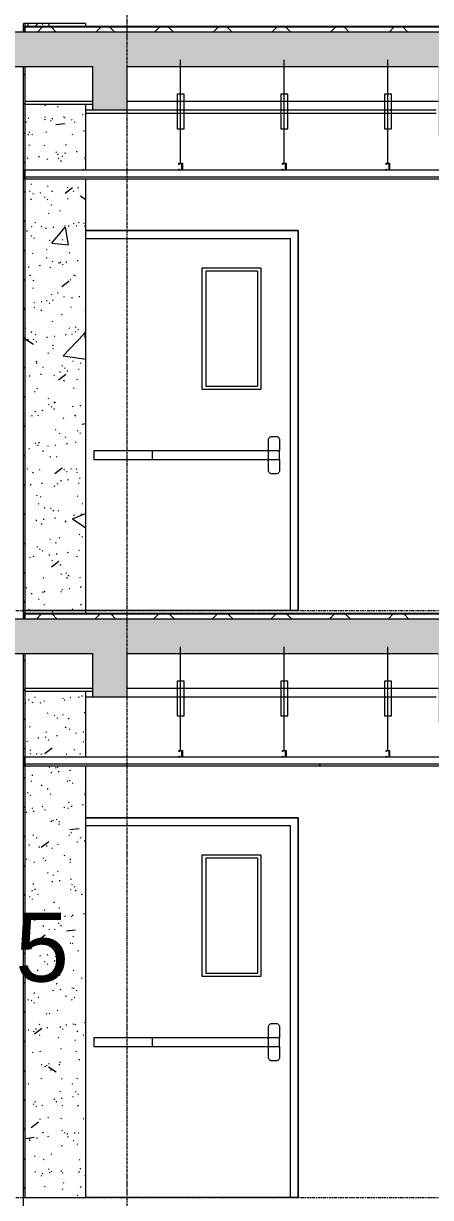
# Model space of a CAD drawing. Header units: millimetres. Extents: x 26124 to 258712, y -8723 to 35400.
# Drawn here: x 42053 to 44409, y 19200 to 26000 of the extents above; entities that cross this region are included whole.
import ezdxf

# ---------------------------------------------------------------- set-up
doc = ezdxf.new("R2010")
doc.units = ezdxf.units.MM
doc.linetypes.add('Centre', pattern=[31.75, 6.35, -4.7625, 15.875, -4.7625])
doc.linetypes.add('Grid Line', pattern=[22.225, 12.7, -3.175, 3.175, -3.175])
for name, color, linetype, lineweight in [('0-1', 7, 'Continuous', 5), ('A-AREA-IDEN', 2, 'Continuous', 9), ('A-CLNG', 13, 'Continuous', 9), ('A-CLNG-3', 13, 'Continuous', 18), ('A-CLNG-PATT-3', 13, 'Continuous', 9), ('A-DETL-GENF', 92, 'Continuous', 9), ('A-DETL-GENF-1', 7, 'Continuous', 9), ('A-DETL-MEDM', 33, 'Continuous', 18), ('A-DOOR', 31, 'Continuous', 9), ('A-DOOR-FRAM', 31, 'Continuous', 9), ('A-FLOR-3', 192, 'Continuous', 25), ('A-FLOR-LEVL-2', 51, 'Centre', 9), ('A-FLOR-PATT-3', 8, 'Continuous', 9), ('A-WALL', 113, 'Continuous', 9), ('A-WALL-1', 113, 'Continuous', 18), ('A-WALL-PATT-4', 111, 'Continuous', 9), ('I-WALL', 2, 'Continuous', 9), ('I-WALL-3', 2, 'Continuous', 18), ('S-BEAM-3', 7, 'Continuous', 9), ('S-GRID-1', 1, 'Grid Line', 9)]:
    doc.layers.add(name, color=color, linetype=linetype, lineweight=lineweight)
doc.styles.add('Arial_1', font='arial.ttf', dxfattribs={"height": 400})
pattern_1 = [(45, (80880.3, 14125), (-84.8528, 84.8528), [])]
pattern_2 = [(37.5, (80880.3, 14125), (-5.1206, 156.61216), [5.364, -118.181, 5.364, -132.812, -132.08]), (37.5, (80880.3, 14125), (-5.1206, 156.61216), [-261.722, 5.364, -126.716]), (7.5, (80880.3, 14125), (143.847, 229.3842), [5.364, -61.285, 5.364, -105.989, -42.672]), (7.5, (80880.3, 14125), (143.847, 229.3842), [-178.003, 5.364, -37.308]), (327.5, (80780.33, 14125), (253.11758, 0.46008), [5.364, -35.276, 5.364, -140.94, -191.008]), (327.5, (80780.33, 14125), (253.11758, 0.46008), [-186.944, 5.364, -185.644]), (317.5, (80780.33, 14125), (244.3381, 71.3376), [5.364, -14.956, 5.364, -90.546, -109.728]), (317.5, (80780.33, 14125), (244.3381, 71.3376), [-116.23, 5.364, -104.364])]
pattern_3 = [(50, (80880.3, 14125), (1165.978, -102.01), [121.92, -1341.12]), (355, (80880.3, 14125), (-225.554, 1222.763), [97.536, -1072.896]), (100.451, (80977.5, 14116.5), (940.433, 1120.746), [103.616, -1139.776]), (46.184, (80880.3, 14450.1), (1734.906, -269.074), [182.88, -2011.68]), (96.636, (81024.9, 14427.7), (1519.38, 1583.536), [155.424, -1709.665]), (351.184, (80880.3, 14450.1), (1519.39, 1583.52), [146.304, -1609.344]), (21, (81042.9, 14368.8), (970.332, -654.498), [121.92, -1341.12]), (326, (81042.9, 14368.8), (395.533, 1178.804), [97.536, -1072.896]), (71.451, (81123.7, 14314.3), (1365.87, 524.296), [103.616, -1139.776]), (37.5, (80880.3, 14125), (19.767, 541.1527), [53.645, -1006.246, 53.645, -1035.507, -1076.96]), (37.5, (80880.3, 14125), (19.767, 541.1527), [-2149.043, 53.645, -1023.315]), (7.5, (80880.3, 14125), (427.646, 641.156), [53.645, -567.334, 53.645, -981.862, -410.464]), (7.5, (80880.3, 14125), (427.646, 641.156), [-1656.486, 53.645, -356.819]), (327.5, (80517.8, 14125), (867.782, -36.665), [53.645, -352.755, 53.645, -1214.323, -1682.496]), (327.5, (80517.8, 14125), (867.782, -36.665), [-1674.368, 53.645, -1628.85]), (317.5, (80355.2, 14125), (948.028, 162.731), [53.645, -474.675, 53.645, -788.416, -1194.816]), (317.5, (80355.2, 14125), (948.028, 162.731), [-1370.38, 53.645, -1141.17])]
pattern_4 = [(0, (80880.3, 14125), (1300.48, 325.12), [53.645, -921.715, 53.645, -6123.635]), (0, (80880.3, 14125), (1300.48, 325.12), [-1029.005, -921.715, 53.645, -1897.075, -3251.2]), (0, (80880.3, 14125), (1300.48, 325.12), [-3901.44, 53.645, -921.715, 53.645, -2222.195]), (0, (80880.3, 14125), (1300.48, 325.12), [-4930.445, -596.595, 53.645, -1571.955]), (120, (81367.98, 14287.56), (-931.8022, 963.6887), [53.645, -921.715, -6177.28]), (120, (81367.98, 14287.56), (-931.8022, 963.6887), [-975.36, 53.645, -921.715, -5201.92]), (120, (81367.98, 14287.56), (-931.8022, 963.6887), [-1950.72, 53.645, -1897.075, -3251.2]), (120, (81367.98, 14287.56), (-931.8022, 963.6887), [-3901.44, 53.645, -921.715, -2275.84]), (120, (81367.98, 14287.56), (-931.8022, 963.6887), [-4876.8, 53.645, -596.595, -1625.6]), (120, (81367.98, 14287.56), (-931.8022, 963.6887), [-5527.04, 53.645, -1571.955]), (240, (81530.54, 14937.8), (-368.6778, -1288.8087), [53.645, -921.715, -6177.28]), (240, (81530.54, 14937.8), (-368.6778, -1288.8087), [-975.36, 53.645, -921.715, -5201.92]), (240, (81530.54, 14937.8), (-368.6778, -1288.8087), [-1950.72, 53.645, -1897.075, -3251.2]), (240, (81530.54, 14937.8), (-368.6778, -1288.8087), [-3901.44, 53.645, -921.715, -2275.84]), (240, (81530.54, 14937.8), (-368.6778, -1288.8087), [-4876.8, 53.645, -596.595, -1625.6]), (240, (81530.54, 14937.8), (-368.6778, -1288.8087), [-5527.04, 53.645, -1571.955])]
pattern_5 = [(45, (80880.3, 14125), (-169.7056, 169.7056), []), (135, (80880.3, 14125), (-169.7056, -169.7056), [])]

# ---------------------------------------------------------------- blocks, each defined once
blk = doc.blocks.new('NCV_TKTC_KET CAU_rvt-1-TKCS_MẶT CẮT 3')
at = {"layer": 'S-BEAM-3'}
for p, q in [((42062.6, 25550), (42452.6, 25550)), ((42302.7, 25530), (42062.6, 25530)), ((42452.6, 25530), (42302.7, 25530)), ((42652.6, 25550), (44452.6, 25550)), ((42412.6, 25500), (42452.6, 25500)), ((42412.6, 25480), (44442.6, 25480)), ((42652.6, 25500), (44442.6, 25500)), ((42062.6, 22150), (42452.6, 22150)), ((42302.7, 22130), (42062.6, 22130)), ((42452.6, 22130), (42302.7, 22130)), ((42652.6, 22150), (44452.6, 22150)), ((42412.6, 22100), (42452.6, 22100)), ((42652.6, 22100), (44442.6, 22100))]:
    blk.add_line(p, q, dxfattribs=at)
blk = doc.blocks.new('FD_01 - FD_01-1200x2200mm-V73-TKCS_MẶT CẮT 3')
at = {"layer": 'A-DOOR'}
for p, q in [((43087.6, 21185), (43427.6, 21185)), ((43087.6, 20480), (43087.6, 21185)), ((43107.6, 21165), (43107.6, 20500)), ((43407.6, 21165), (43107.6, 21165)), ((43407.6, 21165), (43407.6, 20500)), ((43427.6, 21185), (43427.6, 20480)), ((43427.6, 20480), (43087.6, 20480)), ((43107.6, 20500), (43407.6, 20500)), ((43490.7, 20208), (43516.1, 20208)), ((43471.6, 20125.4), (43471.6, 20188.9)), ((43535.1, 20188.9), (43535.1, 20125.4)), ((42797.3, 20125.4), (42460.1, 20125.4)), ((42460.1, 20125.4), (42460.1, 20074.6)), ((42460.1, 20074.6), (42797.3, 20074.6)), ((42797.3, 20125.4), (42797.3, 20074.6)), ((43471.6, 20125.4), (42797.3, 20125.4)), ((42797.3, 20074.6), (43471.6, 20074.6)), ((43471.6, 20074.6), (43471.6, 20125.4)), ((43535.1, 20125.4), (43471.6, 20125.4)), ((43471.6, 20074.6), (43535.1, 20074.6)), ((43471.6, 20011.1), (43471.6, 20074.6)), ((43535.1, 20074.6), (43535.1, 20125.4)), ((43535.1, 20074.6), (43535.1, 20011.1)), ((43516.1, 19992.1), (43490.7, 19992.1))]:
    blk.add_line(p, q, dxfattribs=at)
at = {"layer": 'A-DOOR', "flags": 128}
for points in [[(43471.6, 20188.9), (43472.1, 20193.1), (43473.5, 20197.2), (43475.8, 20200.8), (43478.8, 20203.8), (43482.4, 20206.1), (43486.4, 20207.5), (43490.7, 20208)], [(43516.1, 20208), (43520.3, 20207.5), (43524.4, 20206.1), (43528, 20203.8), (43531, 20200.8), (43533.2, 20197.2), (43534.7, 20193.1), (43535.1, 20188.9)], [(43490.7, 19992.1), (43486.4, 19992.5), (43482.4, 19993.9), (43478.8, 19996.2), (43475.8, 19999.2), (43473.5, 20002.8), (43472.1, 20006.9), (43471.6, 20011.1)], [(43535.1, 20011.1), (43534.7, 20006.9), (43533.2, 20002.8), (43531, 19999.2), (43528, 19996.2), (43524.4, 19993.9), (43520.3, 19992.5), (43516.1, 19992.1)]]:
    blk.add_lwpolyline(points, dxfattribs=at)
at = {"layer": 'A-DOOR-FRAM'}
for p, q in [((43642.6, 21400), (42412.6, 21400)), ((42412.6, 21355), (43597.6, 21355)), ((43597.6, 19200), (43597.6, 21355)), ((43642.6, 19200), (43642.6, 21400)), ((43642.6, 19200), (43597.6, 19200))]:
    blk.add_line(p, q, dxfattribs=at)
blk = doc.blocks.new('FD_01 - FD_01-1200x2200mm-V75-TKCS_MẶT CẮT 3')
at = {"layer": 'A-DOOR'}
for p, q in [((43087.6, 24585), (43427.6, 24585)), ((43087.6, 23880), (43087.6, 24585)), ((43107.6, 24565), (43107.6, 23900)), ((43407.6, 24565), (43107.6, 24565)), ((43407.6, 24565), (43407.6, 23900)), ((43427.6, 24585), (43427.6, 23880)), ((43427.6, 23880), (43087.6, 23880)), ((43107.6, 23900), (43407.6, 23900)), ((43490.7, 23608), (43516.1, 23608)), ((43471.6, 23525.4), (43471.6, 23588.9)), ((43535.1, 23588.9), (43535.1, 23525.4)), ((42797.3, 23525.4), (42460.1, 23525.4)), ((42460.1, 23525.4), (42460.1, 23474.6)), ((42460.1, 23474.6), (42797.3, 23474.6)), ((42797.3, 23525.4), (42797.3, 23474.6)), ((43471.6, 23525.4), (42797.3, 23525.4)), ((42797.3, 23474.6), (43471.6, 23474.6)), ((43471.6, 23474.6), (43471.6, 23525.4)), ((43535.1, 23525.4), (43471.6, 23525.4)), ((43471.6, 23474.6), (43535.1, 23474.6)), ((43471.6, 23411.1), (43471.6, 23474.6)), ((43535.1, 23474.6), (43535.1, 23525.4)), ((43535.1, 23474.6), (43535.1, 23411.1)), ((43516.1, 23392.1), (43490.7, 23392.1))]:
    blk.add_line(p, q, dxfattribs=at)
at = {"layer": 'A-DOOR', "flags": 128}
for points in [[(43471.6, 23588.9), (43472.1, 23593.1), (43473.5, 23597.2), (43475.8, 23600.8), (43478.8, 23603.8), (43482.4, 23606.1), (43486.4, 23607.5), (43490.7, 23608)], [(43516.1, 23608), (43520.3, 23607.5), (43524.4, 23606.1), (43528, 23603.8), (43531, 23600.8), (43533.2, 23597.2), (43534.7, 23593.1), (43535.1, 23588.9)], [(43490.7, 23392.1), (43486.4, 23392.5), (43482.4, 23393.9), (43478.8, 23396.2), (43475.8, 23399.2), (43473.5, 23402.8), (43472.1, 23406.9), (43471.6, 23411.1)], [(43535.1, 23411.1), (43534.7, 23406.9), (43533.2, 23402.8), (43531, 23399.2), (43528, 23396.2), (43524.4, 23393.9), (43520.3, 23392.5), (43516.1, 23392.1)]]:
    blk.add_lwpolyline(points, dxfattribs=at)
at = {"layer": 'A-DOOR-FRAM'}
for p, q in [((43642.6, 24800), (42412.6, 24800)), ((42412.6, 24755), (43597.6, 24755)), ((43597.6, 22600), (43597.6, 24755)), ((43642.6, 22600), (43642.6, 24800)), ((43642.6, 22600), (43597.6, 22600))]:
    blk.add_line(p, q, dxfattribs=at)
blk = doc.blocks.new('Repeating Detail - THANH TREO TRẦN 600-354052-TKCS_MẶT CẮT 3')
at = {"layer": 'A-DETL-GENF'}
for points in [[(116732.564287, 28550), (116752.564287, 28550), (116752.564287, 28556), (116750.064287, 28552.5), (116735.064287, 28552.5), (116735.064287, 28587.5), (116750.064287, 28587.5), (116752.564287, 28584), (116752.564287, 28590), (116732.564287, 28590)], [(117332.564287, 28550), (117352.564287, 28550), (117352.564287, 28556), (117350.064287, 28552.5), (117335.064287, 28552.5), (117335.064287, 28587.5), (117350.064287, 28587.5), (117352.564287, 28584), (117352.564287, 28590), (117332.564287, 28590)], [(117932.564287, 28550), (117952.564287, 28550), (117952.564287, 28556), (117950.064287, 28552.5), (117935.064287, 28552.5), (117935.064287, 28587.5), (117950.064287, 28587.5), (117952.564287, 28584), (117952.564287, 28590), (117932.564287, 28590)]]:
    blk.add_hatch(color=256, dxfattribs=at).paths.add_polyline_path(points)
for p, q in [((116742.564287, 28590), (116742.564287, 29190)), ((117342.564287, 28590), (117342.564287, 29190)), ((117942.564287, 28590), (117942.564287, 29190)), ((116722.564287, 28990), (116762.564287, 28990)), ((116722.564287, 28790), (116722.564287, 28990)), ((116762.564287, 28990), (116762.564287, 28790)), ((117322.564287, 28990), (117362.564287, 28990)), ((117322.564287, 28790), (117322.564287, 28990)), ((117362.564287, 28990), (117362.564287, 28790)), ((117922.564287, 28990), (117962.564287, 28990)), ((117922.564287, 28790), (117922.564287, 28990)), ((117962.564287, 28990), (117962.564287, 28790)), ((116762.564287, 28790), (116722.564287, 28790)), ((117362.564287, 28790), (117322.564287, 28790)), ((117962.564287, 28790), (117922.564287, 28790)), ((116752.564287, 28590), (116732.564287, 28590)), ((116732.564287, 28590), (116732.564287, 28550)), ((116752.564287, 28590), (116732.564287, 28590)), ((116732.564287, 28590), (116732.564287, 28550)), ((116735.064287, 28587.5), (116750.064287, 28587.5)), ((116735.064287, 28552.5), (116735.064287, 28587.5)), ((116735.064287, 28552.5), (116735.064287, 28587.5)), ((116735.064287, 28587.5), (116750.064287, 28587.5)), ((116750.064287, 28587.5), (116750.064287, 28584)), ((116750.064287, 28587.5), (116750.064287, 28584)), ((116750.064287, 28584), (116752.564287, 28584)), ((116750.064287, 28584), (116752.564287, 28584)), ((116752.564287, 28584), (116752.564287, 28590)), ((116752.564287, 28584), (116752.564287, 28590)), ((117352.564287, 28590), (117332.564287, 28590)), ((117332.564287, 28590), (117332.564287, 28550)), ((117352.564287, 28590), (117332.564287, 28590)), ((117332.564287, 28590), (117332.564287, 28550)), ((117335.064287, 28587.5), (117350.064287, 28587.5)), ((117335.064287, 28552.5), (117335.064287, 28587.5)), ((117335.064287, 28552.5), (117335.064287, 28587.5)), ((117335.064287, 28587.5), (117350.064287, 28587.5)), ((117350.064287, 28587.5), (117350.064287, 28584)), ((117350.064287, 28587.5), (117350.064287, 28584)), ((117350.064287, 28584), (117352.564287, 28584)), ((117350.064287, 28584), (117352.564287, 28584)), ((117352.564287, 28584), (117352.564287, 28590)), ((117352.564287, 28584), (117352.564287, 28590)), ((117952.564287, 28590), (117932.564287, 28590)), ((117932.564287, 28590), (117932.564287, 28550)), ((117952.564287, 28590), (117932.564287, 28590)), ((117932.564287, 28590), (117932.564287, 28550)), ((117935.064287, 28587.5), (117950.064287, 28587.5)), ((117935.064287, 28552.5), (117935.064287, 28587.5)), ((117935.064287, 28552.5), (117935.064287, 28587.5)), ((117935.064287, 28587.5), (117950.064287, 28587.5)), ((117950.064287, 28587.5), (117950.064287, 28584)), ((117950.064287, 28587.5), (117950.064287, 28584)), ((117950.064287, 28584), (117952.564287, 28584)), ((117950.064287, 28584), (117952.564287, 28584)), ((117952.564287, 28584), (117952.564287, 28590)), ((117952.564287, 28584), (117952.564287, 28590)), ((116732.564287, 28550), (116752.564287, 28550)), ((116732.564287, 28550), (116752.564287, 28550)), ((116750.064287, 28552.5), (116735.064287, 28552.5)), ((116750.064287, 28552.5), (116735.064287, 28552.5)), ((116752.564287, 28556), (116750.064287, 28556)), ((116750.064287, 28556), (116750.064287, 28552.5)), ((116752.564287, 28556), (116750.064287, 28556)), ((116750.064287, 28556), (116750.064287, 28552.5)), ((116752.564287, 28550), (116752.564287, 28556)), ((116752.564287, 28550), (116752.564287, 28556)), ((117332.564287, 28550), (117352.564287, 28550)), ((117332.564287, 28550), (117352.564287, 28550)), ((117350.064287, 28552.5), (117335.064287, 28552.5)), ((117350.064287, 28552.5), (117335.064287, 28552.5)), ((117352.564287, 28556), (117350.064287, 28556)), ((117350.064287, 28556), (117350.064287, 28552.5)), ((117352.564287, 28556), (117350.064287, 28556)), ((117350.064287, 28556), (117350.064287, 28552.5)), ((117352.564287, 28550), (117352.564287, 28556)), ((117352.564287, 28550), (117352.564287, 28556)), ((117932.564287, 28550), (117952.564287, 28550)), ((117932.564287, 28550), (117952.564287, 28550)), ((117950.064287, 28552.5), (117935.064287, 28552.5)), ((117950.064287, 28552.5), (117935.064287, 28552.5)), ((117952.564287, 28556), (117950.064287, 28556)), ((117950.064287, 28556), (117950.064287, 28552.5)), ((117952.564287, 28556), (117950.064287, 28556)), ((117950.064287, 28556), (117950.064287, 28552.5)), ((117952.564287, 28550), (117952.564287, 28556)), ((117952.564287, 28550), (117952.564287, 28556))]:
    blk.add_line(p, q, dxfattribs=at)

msp = doc.modelspace()

# ---------------------------------------------------------------- hatches: boundary and pattern name
at = {"layer": 'A-CLNG-PATT-3'}
h = msp.add_hatch(dxfattribs=at)
h.set_pattern_fill('FP_4', color=256, style=0, pattern_type=2)
h.set_pattern_definition(pattern_4)
h.paths.add_polyline_path([(47966.1, 25100), (48652.5, 25100), (48652.5, 25110), (42052.6, 25110), (42052.6, 25100), (47153.9, 25100)])
h = msp.add_hatch(dxfattribs=at)
h.set_pattern_fill('FP_4', color=256, style=0, pattern_type=2)
h.set_pattern_definition(pattern_4)
h.paths.add_polyline_path([(47966.1, 21700), (48652.5, 21700), (48652.5, 21710), (42052.6, 21710), (42052.6, 21700), (47153.9, 21700)])
at = {"layer": 'A-DETL-GENF-1'}
h = msp.add_hatch(color=256, dxfattribs=at)
h.paths.add_polyline_path([(116152.5, 1550), (116452.5, 1550), (116452.5, 1950), (118252.6, 1950), (118252.6, 1700), (118452.6, 1700), (118452.6, 1950), (122652.5, 1950), (122652.5, 1550), (122953, 1550), (122953, 1950), (126952.5, 1950), (126952.5, 1550), (127252.5, 1550), (127252.5, 2150), (112052.6, 2150), (112052.6, 1550), (112352.5, 1550), (112352.5, 1950), (116152.5, 1950), (116152.5, 1809.6)])
h.paths.add_polyline_path([(33652.6, 1550), (33952.6, 1550), (33952.6, 2000), (37952.1, 2000), (37952.1, 1550), (38252.6, 1550), (38252.6, 1950), (42452.6, 1950), (42452.6, 1700), (42652.6, 1700), (42652.6, 1950), (44452.6, 1950), (44452.6, 1550), (44752.6, 1550), (44752.6, 1950), (48552.6, 1950), (48552.6, 1550), (48852.6, 1550), (48852.6, 2150), (33652.6, 2150), (33652.6, 1809.6)])
h.paths.add_polyline_path([(126952.5, 4950), (127252.5, 4950), (127252.5, 5550), (112052.6, 5550), (112052.6, 4950), (112352.5, 4950), (112352.5, 5350), (116152.5, 5350), (116152.5, 4950), (116452.5, 4950), (116452.5, 5350), (118252.6, 5350), (118252.6, 5100), (118452.6, 5100), (118452.6, 5350), (122652.5, 5350), (122652.5, 4950), (122953, 4950), (122953, 5350), (126952.5, 5350)])
h.paths.add_polyline_path([(44752.6, 4950), (44752.6, 5350), (48552.6, 5350), (48552.6, 4950), (48852.6, 4950), (48852.6, 5550), (33652.6, 5550), (33652.6, 4950), (33952.6, 4950), (33952.6, 5380), (37952.1, 5380), (37952.1, 4950), (38252.6, 4950), (38252.6, 5350), (42452.6, 5350), (42452.6, 5100), (42652.6, 5100), (42652.6, 5350), (44452.6, 5350), (44452.6, 4950), (44717.3, 4950)])
h.paths.add_polyline_path([(126952.5, 8350), (127252.5, 8350), (127252.5, 8950), (112052.6, 8950), (112052.6, 8350), (112352.5, 8350), (112352.5, 8750), (116152.5, 8750), (116152.5, 8350), (116452.5, 8350), (116452.5, 8750), (118252.6, 8750), (118252.6, 8500), (118452.6, 8500), (118452.6, 8750), (122652.5, 8750), (122652.5, 8350), (122953, 8350), (122953, 8750), (126952.5, 8750)])
h.paths.add_polyline_path([(33952.6, 8350), (33952.6, 8780), (37952.1, 8780), (37952.1, 8350), (38252.6, 8350), (38252.6, 8750), (42452.6, 8750), (42452.6, 8500), (42652.6, 8500), (42652.6, 8750), (44452.6, 8750), (44452.6, 8350), (44752.6, 8350), (44752.6, 8750), (48552.6, 8750), (48552.6, 8350), (48852.6, 8350), (48852.6, 8950), (33652.6, 8950), (33652.6, 8350)])
h.paths.add_polyline_path([(33952.6, 11750), (33952.6, 12200), (37952.1, 12200), (37952.1, 11750), (38252.6, 11750), (38252.6, 12150), (42452.6, 12150), (42452.6, 11900), (42652.6, 11900), (42652.6, 12150), (44452.6, 12150), (44452.6, 11750), (44752.6, 11750), (44752.6, 12150), (48552.6, 12150), (48552.6, 11750), (48852.6, 11750), (48852.6, 12350), (33652.6, 12350), (33652.6, 11750)])
h.paths.add_polyline_path([(116189.3, 11750), (116452.5, 11750), (116452.5, 12150), (118252.6, 12150), (118252.6, 11900), (118452.6, 11900), (118452.6, 12150), (122652.5, 12150), (122652.5, 11750), (122953, 11750), (122953, 12150), (126952.5, 12150), (126952.5, 11750), (127252.5, 11750), (127252.5, 12350), (112052.6, 12350), (112052.6, 11750), (112352.5, 11750), (112352.5, 12150), (116152.5, 12150), (116152.5, 11750)])
h.paths.add_polyline_path([(126952.5, 15150), (127252.5, 15150), (127252.5, 15750), (112052.6, 15750), (112052.6, 15150), (112352.5, 15150), (112352.5, 15550), (116152.5, 15550), (116152.5, 15150), (116452.5, 15150), (116452.5, 15550), (118252.6, 15550), (118252.6, 15300), (118452.6, 15300), (118452.6, 15550), (122652.5, 15550), (122652.5, 15150), (122953, 15150), (122953, 15550), (126952.5, 15550)])
h.paths.add_polyline_path([(33952.6, 15150), (33952.6, 15600), (37952.1, 15600), (37952.1, 15150), (38252.6, 15150), (38252.6, 15550), (42452.6, 15550), (42452.6, 15300), (42652.6, 15300), (42652.6, 15550), (44452.6, 15550), (44452.6, 15150), (44752.6, 15150), (44752.6, 15550), (48552.6, 15550), (48552.6, 15150), (48852.6, 15150), (48852.6, 15750), (33652.6, 15750), (33652.6, 15150)])
h.paths.add_polyline_path([(126952.5, 18550), (127252.5, 18550), (127252.5, 19150), (112052.6, 19150), (112052.6, 18550), (112352.5, 18550), (112352.5, 18950), (116152.5, 18950), (116152.5, 18550), (116452.5, 18550), (116452.5, 18950), (118252.6, 18950), (118252.6, 18700), (118452.6, 18700), (118452.6, 18950), (122652.5, 18950), (122652.5, 18550), (122953, 18550), (122953, 18950), (126952.5, 18950), (126952.5, 18552.9)])
h.paths.add_polyline_path([(33952.6, 18550), (33952.6, 19000), (37952.1, 19000), (37952.1, 18550), (38252.6, 18550), (38252.6, 18950), (42452.6, 18950), (42452.6, 18700), (42652.6, 18700), (42652.6, 18950), (44452.6, 18950), (44452.6, 18550), (44752.6, 18550), (44752.6, 18950), (48552.6, 18950), (48552.6, 18550), (48852.6, 18550), (48852.6, 19150), (33652.6, 19150), (33652.6, 18550)])
h.paths.add_polyline_path([(126952.5, 21950), (127252.5, 21950), (127252.5, 22550), (112052.6, 22550), (112052.6, 21950), (112352.5, 21950), (112352.5, 22350), (116152.5, 22350), (116152.5, 21950), (116452.5, 21950), (116452.5, 22350), (118252.6, 22350), (118252.6, 22100), (118452.6, 22100), (118452.6, 22350), (122652.5, 22350), (122652.5, 21950), (122953, 21950), (122953, 22350), (126952.5, 22350), (126952.5, 22140.7)])
h.paths.add_polyline_path([(33652.6, 21950), (33952.6, 21950), (33952.6, 22400), (37952.1, 22400), (37952.1, 21950), (38252.6, 21950), (38252.6, 22350), (42452.6, 22350), (42452.6, 22100), (42652.6, 22100), (42652.6, 22350), (44452.6, 22350), (44452.6, 21950), (44752.6, 21950), (44752.6, 22350), (48552.6, 22350), (48552.6, 21950), (48852.6, 21950), (48852.6, 22550), (33652.6, 22550), (33652.6, 22140.7)])
h.paths.add_polyline_path([(127252.5, 25350), (127252.5, 25950), (112052.6, 25950), (112052.6, 25350), (112352.5, 25350), (112352.5, 25750), (116152.5, 25750), (116152.5, 25350), (116452.5, 25350), (116452.5, 25750), (118252.6, 25750), (118252.6, 25500), (118452.6, 25500), (118452.6, 25750), (122652.5, 25750), (122652.5, 25350), (122953, 25350), (122953, 25750), (126952.5, 25750), (126952.5, 25350)])
h.paths.add_polyline_path([(33952.6, 25350), (33952.6, 25800), (37952.1, 25800), (37952.1, 25350), (38252.6, 25350), (38252.6, 25750), (42452.6, 25750), (42452.6, 25500), (42652.6, 25500), (42652.6, 25750), (44452.6, 25750), (44452.6, 25350), (44752.6, 25350), (44752.6, 25750), (48552.6, 25750), (48552.6, 25350), (48852.6, 25350), (48852.6, 25950), (33652.6, 25950), (33652.6, 25350)])
h.paths.add_polyline_path([(126952.6, 28750), (127252.6, 28750), (127252.6, 29650), (127052.6, 29650), (127052.6, 29350), (116452.6, 29350), (116452.6, 29550), (112052.6, 29550), (112052.6, 28950), (112352.7, 28950), (112352.7, 29350), (116152.6, 29350), (116152.6, 28950), (116452.6, 28950), (116452.6, 29150), (118252.6, 29150), (118252.6, 28900), (118452.6, 28900), (118452.6, 29150), (122652.6, 29150), (122652.6, 28750), (122952.6, 28750), (122952.6, 29150), (126952.6, 29150)])
h.paths.add_polyline_path([(33952.6, 28750), (33952.6, 29150), (37952.1, 29150), (37952.1, 28750), (38252.6, 28750), (38252.6, 29150), (42452.6, 29150), (42452.6, 28900), (42652.6, 28900), (42652.6, 29150), (44452.6, 29150), (44452.6, 28950), (44752.6, 28950), (44752.6, 29350), (48552.6, 29350), (48552.6, 28950), (48852.6, 28950), (48852.6, 29550), (44452.6, 29550), (44452.6, 29350), (33852.6, 29350), (33852.6, 29650), (33652.6, 29650), (33652.6, 28750)])
h.paths.add_polyline_path([(127252.6, 32700), (127252.6, 33200), (126454.5, 33200), (126454.5, 33000), (127054.5, 33000), (127054.5, 32700)])
h.paths.add_polyline_path([(33652.6, 32700), (33850.6, 32700), (33850.6, 33000), (34450.6, 33000), (34450.6, 33200), (33652.6, 33200)])
h.paths.add_polyline_path([(112252.5, 32800), (112252.5, 33000), (114152.7, 33000), (114152.7, 32800), (114352.5, 32800), (114352.5, 33000), (116252.6, 33000), (116252.6, 32800), (116452.6, 32800), (116452.6, 33200), (112052.4, 33200), (112052.4, 32800)])
h.paths.add_polyline_path([(46752.4, 32800), (46752.4, 33000), (48652.6, 33000), (48652.6, 32800), (48852.7, 32800), (48852.7, 33200), (44452.6, 33200), (44452.6, 32800), (44652.6, 32800), (44652.6, 33000), (46552.6, 33000), (46552.6, 32800)])
at = {"layer": 'A-FLOR-PATT-3'}
h = msp.add_hatch(dxfattribs=at)
h.set_pattern_fill('FP_8', color=256, style=0, pattern_type=2)
h.set_pattern_definition(pattern_5)
h.paths.add_polyline_path([(118625.9, 25950), (118852.5, 25950), (118852.5, 25980), (112252.6, 25980), (112252.6, 25950), (118452.6, 25950)])
h.paths.add_polyline_path([(42052.6, 25950), (48652.6, 25950), (48652.6, 25980), (42052.6, 25980)])
h = msp.add_hatch(dxfattribs=at)
h.set_pattern_fill('FP_8', color=256, style=0, pattern_type=2)
h.set_pattern_definition(pattern_5)
h.paths.add_polyline_path([(118625.9, 22550), (118852.5, 22550), (118852.5, 22580), (112252.6, 22580), (112252.6, 22550), (118452.6, 22550)])
h.paths.add_polyline_path([(42052.6, 22550), (48652.6, 22550), (48652.6, 22580), (42052.6, 22580)])
at = {"layer": 'A-WALL-PATT-4'}
h = msp.add_hatch(dxfattribs=at)
h.set_pattern_fill('FP_5', color=256, style=0, pattern_type=2)
h.set_pattern_definition(pattern_1)
h.paths.add_polyline_path([(42062.6, 22600), (42062.6, 25750), (42052.6, 25750), (42052.6, 22600)])
h.paths.add_polyline_path([(42060.1, 25950), (42062.6, 25950), (42062.6, 26000), (42052.6, 26000), (42052.6, 25950)])
h = msp.add_hatch(dxfattribs=at)
h.set_pattern_fill('FP_6', color=256, style=0, pattern_type=2)
h.set_pattern_definition(pattern_3)
h.paths.add_polyline_path([(42280.8, 22600), (42402.6, 22600), (42402.6, 25100), (42062.6, 25100), (42062.6, 22600)])
h.paths.add_polyline_path([(42402.6, 25150), (42402.6, 25530), (42062.6, 25530), (42062.6, 25150), (42302.7, 25150)])
h.paths.add_polyline_path([(42062.6, 25980), (42402.6, 25980), (42402.6, 26000), (42062.6, 26000)])
h = msp.add_hatch(dxfattribs=at)
h.set_pattern_fill('FP_7', color=256, style=0, pattern_type=2)
h.set_pattern_definition(pattern_2)
h.paths.add_polyline_path([(42280.8, 22600), (42402.6, 22600), (42402.6, 25100), (42062.6, 25100), (42062.6, 22600)])
h.paths.add_polyline_path([(42402.6, 25150), (42402.6, 25530), (42062.6, 25530), (42062.6, 25150), (42302.7, 25150)])
h.paths.add_polyline_path([(42062.6, 25980), (42402.6, 25980), (42402.6, 26000), (42062.6, 26000)])
h = msp.add_hatch(dxfattribs=at)
h.set_pattern_fill('FP_6', color=256, style=0, pattern_type=2)
h.set_pattern_definition(pattern_3)
h.paths.add_polyline_path([(42402.6, 22600), (42412.6, 22600), (42412.6, 25100), (42402.6, 25100), (42402.6, 23336.7)])
h.paths.add_polyline_path([(42402.6, 25150), (42412.6, 25150), (42412.6, 25530), (42402.6, 25530)])
h.paths.add_polyline_path([(42402.6, 25980), (42412.6, 25980), (42412.6, 26000), (42402.6, 26000)])
h = msp.add_hatch(dxfattribs=at)
h.set_pattern_fill('FP_7', color=256, style=0, pattern_type=2)
h.set_pattern_definition(pattern_2)
h.paths.add_polyline_path([(42402.6, 22600), (42412.6, 22600), (42412.6, 25100), (42402.6, 25100), (42402.6, 23336.7)])
h.paths.add_polyline_path([(42402.6, 25150), (42412.6, 25150), (42412.6, 25530), (42402.6, 25530)])
h.paths.add_polyline_path([(42402.6, 25980), (42412.6, 25980), (42412.6, 26000), (42402.6, 26000)])
h = msp.add_hatch(dxfattribs=at)
h.set_pattern_fill('FP_5', color=256, style=0, pattern_type=2)
h.set_pattern_definition(pattern_1)
h.paths.add_polyline_path([(42062.6, 19200), (42062.6, 22350), (42052.6, 22350), (42052.6, 19200)])
h.paths.add_polyline_path([(42052.6, 22550), (42062.6, 22550), (42062.6, 22600), (42052.6, 22600)])
h = msp.add_hatch(dxfattribs=at)
h.set_pattern_fill('FP_6', color=256, style=0, pattern_type=2)
h.set_pattern_definition(pattern_3)
h.paths.add_polyline_path([(42402.6, 19200), (42402.6, 21700), (42062.6, 21700), (42062.6, 19200), (42280.8, 19200)])
h.paths.add_polyline_path([(42402.6, 21750), (42402.6, 22130), (42062.6, 22130), (42062.6, 21750), (42302.7, 21750)])
h.paths.add_polyline_path([(42062.6, 22580), (42402.6, 22580), (42402.6, 22600), (42062.6, 22600)])
h = msp.add_hatch(dxfattribs=at)
h.set_pattern_fill('FP_7', color=256, style=0, pattern_type=2)
h.set_pattern_definition(pattern_2)
h.paths.add_polyline_path([(42402.6, 19200), (42402.6, 21700), (42062.6, 21700), (42062.6, 19200), (42280.8, 19200)])
h.paths.add_polyline_path([(42402.6, 21750), (42402.6, 22130), (42062.6, 22130), (42062.6, 21750), (42302.7, 21750)])
h.paths.add_polyline_path([(42062.6, 22580), (42402.6, 22580), (42402.6, 22600), (42062.6, 22600)])
h = msp.add_hatch(dxfattribs=at)
h.set_pattern_fill('FP_7', color=256, style=0, pattern_type=2)
h.set_pattern_definition(pattern_2)
h.paths.add_polyline_path([(42402.6, 19200), (42412.6, 19200), (42412.6, 21700), (42402.6, 21700), (42402.6, 19748.8)])
h.paths.add_polyline_path([(42412.6, 21750), (42412.6, 22130), (42402.6, 22130), (42402.6, 21750)])
h.paths.add_polyline_path([(42402.6, 22580), (42412.6, 22580), (42412.6, 22600), (42402.6, 22600)])

# ---------------------------------------------------------------- linework, layer by layer
at = {"layer": 'A-CLNG'}
for p, q in [((48652.5, 25110), (42052.6, 25110)), ((48652.5, 21710), (42052.6, 21710))]:
    msp.add_line(p, q, dxfattribs=at)
at = {"layer": 'A-CLNG-3'}
for p, q in [((42952.6, 25150), (42052.6, 25150)), ((42052.6, 25150), (42052.6, 25100)), ((42052.6, 25100), (48652.5, 25100)), ((43552.6, 25150), (42972.6, 25150)), ((44152.6, 25150), (43572.6, 25150)), ((45192.6, 25150), (44172.6, 25150)), ((42952.6, 21750), (42052.6, 21750)), ((42052.6, 21750), (42052.6, 21700)), ((42052.6, 21700), (48652.5, 21700)), ((43552.6, 21750), (42972.6, 21750)), ((44152.6, 21750), (43572.6, 21750)), ((45192.6, 21750), (44172.6, 21750))]:
    msp.add_line(p, q, dxfattribs=at)
at = {"layer": 'A-DETL-MEDM'}
for p, q in [((48852.6, 25950), (33652.6, 25950)), ((38252.6, 25750), (42452.6, 25750)), ((42452.6, 25750), (42452.6, 25500)), ((42652.6, 25500), (42652.6, 25750)), ((42652.6, 25750), (44452.6, 25750)), ((42452.6, 25500), (42652.6, 25500)), ((48852.6, 22550), (33652.6, 22550)), ((38252.6, 22350), (42452.6, 22350)), ((42452.6, 22350), (42452.6, 22100)), ((42652.6, 22100), (42652.6, 22350)), ((42652.6, 22350), (44452.6, 22350)), ((42452.6, 22100), (42652.6, 22100))]:
    msp.add_line(p, q, dxfattribs=at)
at = {"layer": 'A-FLOR-3'}
for p, q in [((48652.6, 25980), (42052.6, 25980)), ((42052.6, 25980), (42052.6, 25950)), ((48652.6, 22580), (42052.6, 22580)), ((42052.6, 22580), (42052.6, 22550))]:
    msp.add_line(p, q, dxfattribs=at)
at = {"layer": 'A-FLOR-LEVL-2'}
for p, q in [((26123.8, 22600), (134152.6, 22600)), ((26123.8, 19200), (134152.6, 19200))]:
    msp.add_line(p, q, dxfattribs=at)
at = {"layer": 'A-WALL'}
for p, q in [((42052.6, 22600), (42052.6, 25750)), ((42412.6, 24800), (43642.6, 24800)), ((43642.6, 24800), (43642.6, 22600)), ((43642.6, 22600), (42412.6, 22600)), ((42052.6, 19200), (42052.6, 22350)), ((42412.6, 21400), (43642.6, 21400)), ((43642.6, 21400), (43642.6, 19200)), ((43642.6, 19200), (42412.6, 19200))]:
    msp.add_line(p, q, dxfattribs=at)
at = {"layer": 'A-WALL-1'}
for p, q in [((42052.6, 25950), (42052.6, 26000)), ((42052.6, 22550), (42052.6, 22600)), ((42052.6, 19150), (42052.6, 19200))]:
    msp.add_line(p, q, dxfattribs=at)
at = {"layer": 'I-WALL'}
for p, q in [((42412.6, 26000), (42062.6, 26000)), ((42412.6, 26000), (42412.6, 25980)), ((42412.6, 25530), (42412.6, 25150)), ((42412.6, 25100), (42412.6, 22600)), ((42412.6, 22600), (42062.6, 22600)), ((42062.6, 22600), (42412.6, 22600)), ((42412.6, 22600), (42412.6, 22580)), ((42412.6, 22130), (42412.6, 21750)), ((42412.6, 21700), (42412.6, 19200)), ((42062.6, 19200), (42412.6, 19200))]:
    msp.add_line(p, q, dxfattribs=at)
at = {"layer": 'I-WALL-3'}
for p, q in [((42062.6, 26000), (42052.6, 26000)), ((42062.6, 25950), (42062.6, 26000)), ((42062.6, 22600), (42062.6, 25750)), ((42062.6, 22600), (42052.6, 22600)), ((42052.6, 22600), (42062.6, 22600)), ((42062.6, 22550), (42062.6, 22600)), ((42062.6, 19200), (42062.6, 22350)), ((42052.6, 19200), (42062.6, 19200))]:
    msp.add_line(p, q, dxfattribs=at)
at = {"layer": 'S-GRID-1'}
msp.add_line((42652.6, -2320.6), (42652.6, 30285.9), dxfattribs=at)

# ---------------------------------------------------------------- block references
at = {"layer": '0-1'}
msp.add_blockref('NCV_TKTC_KET CAU_rvt-1-TKCS_MẶT CẮT 3', (0, 0), dxfattribs=at)
at = {"layer": 'A-DETL-GENF', "extrusion": (0, 0, -1)}
for p in [(-160905.1, -3400), (-160905.1, -6800)]:
    msp.add_blockref('Repeating Detail - THANH TREO TRẦN 600-354052-TKCS_MẶT CẮT 3', p, dxfattribs=at)
at = {"layer": 'A-DOOR'}
for name in ['FD_01 - FD_01-1200x2200mm-V75-TKCS_MẶT CẮT 3', 'FD_01 - FD_01-1200x2200mm-V73-TKCS_MẶT CẮT 3']:
    msp.add_blockref(name, (0, 0), dxfattribs=at)

# ---------------------------------------------------------------- texts
at = {"layer": 'A-AREA-IDEN', "insert": (41197.4, 20444.7), "char_height": 400, "width": 2233.6, "attachment_point": 8, "line_spacing_factor": 0.936439, "style": 'Arial_1'}
msp.add_mtext('\\pt8,16,24,32,40,48,56,64,72,80,88,96,104,112,120,128,136,144,152,160,168,176,184,192,200,208,216,224,232,240,248,256;A1.06.05', dxfattribs=at)

doc.saveas('drawing.dxf')
